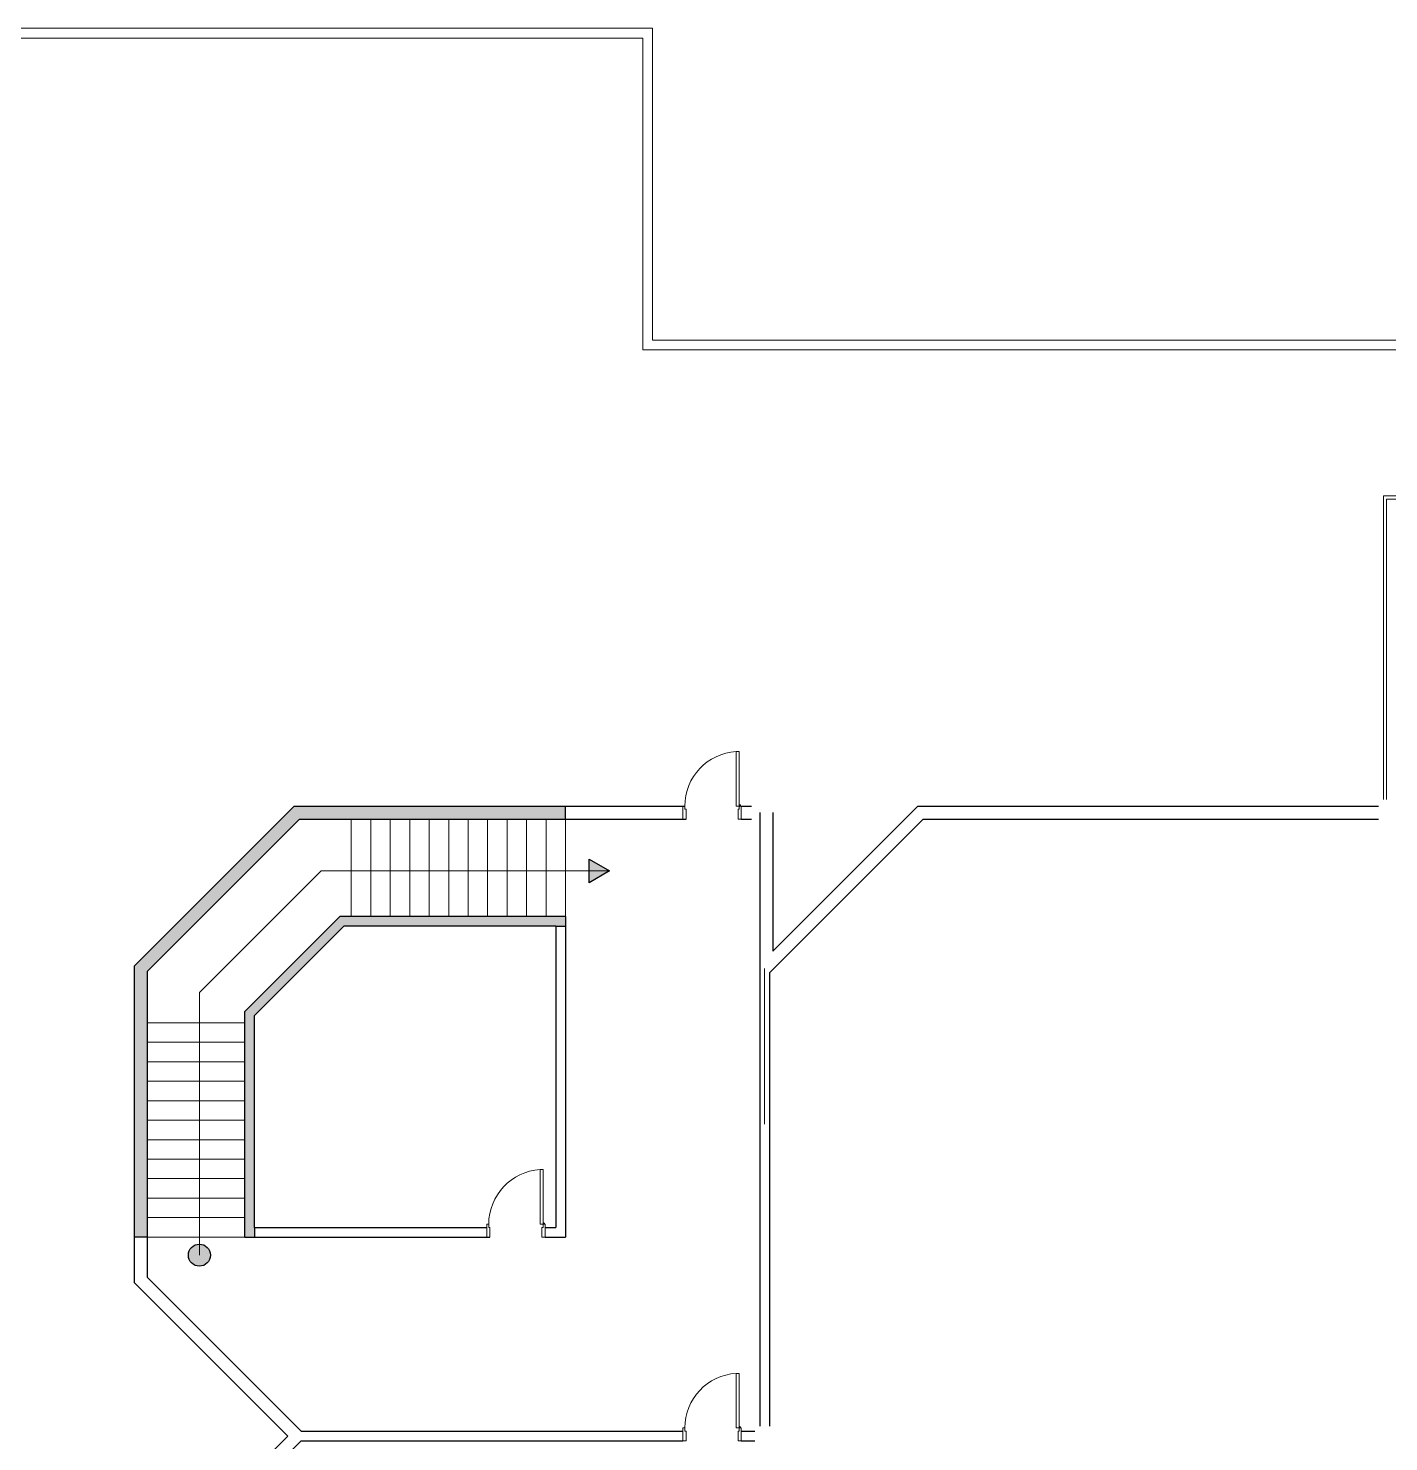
# Model space of a CAD drawing. Extents: x -1451 to 148, y -12854 to 856.
# Drawn here: x 44.47 to 65.41, y 377.31 to 399.07 of the extents above; entities that cross this region are included whole.
import ezdxf

# ---------------------------------------------------------------- set-up
doc = ezdxf.new("R2010")
doc.units = 0
doc.header["$LTSCALE"] = 0.15
doc.layers.add('0 sockets', color=252, linetype='Continuous')
doc.layers.add('d1', color=252, linetype='Continuous')
for name, color, linetype, lineweight in [('anal', 252, 'Continuous', 20), ('DOOR', 252, 'Continuous', 20), ('elev', 252, 'Continuous', 9), ('wall', 252, 'Continuous', 30)]:
    doc.layers.add(name, color=color, linetype=linetype, lineweight=lineweight)

# ---------------------------------------------------------------- blocks, each defined once
blk = doc.blocks.new('ARCH')
at = {"layer": 'd1'}
for points in [[(53.414, 386.1), (53.1, 386.281), (53.1, 385.919)], [(47.27, 380.185, 1), (46.93, 380.185, 1)]]:
    blk.add_hatch(color=256, dxfattribs=at).paths.add_polyline_path(points)
at = {"layer": 'wall'}
h = blk.add_hatch(color=256, dxfattribs=at)
h.paths.add_polyline_path([(52.737, 385.4), (49.263, 385.4), (47.8, 383.937), (47.8, 380.463), (47.95, 380.463), (47.95, 380.613), (47.95, 383.875), (49.325, 385.25), (52.587, 385.25), (52.737, 385.25)])
h.paths.add_polyline_path([(52.737, 387.1), (48.559, 387.1), (48.459, 387), (52.737, 387)])
h.paths.add_polyline_path([(52.737, 387), (48.459, 387), (46.4, 384.941), (46.4, 384.659), (48.641, 386.9), (52.737, 386.9)])
h.paths.add_polyline_path([(46.3, 384.559), (46.4, 384.659), (46.4, 384.941), (46.1, 384.641), (46.1, 380.463), (46.3, 380.463)])
at = {"layer": 'anal'}
for p, q in [((43.725, 399.075), (54.075, 399.075)), ((43.875, 398.925), (53.925, 398.925)), ((53.925, 394.125), (53.925, 398.925)), ((54.075, 394.275), (54.075, 399.075)), ((65.925, 394.125), (53.925, 394.125)), ((65.925, 394.275), (54.075, 394.275)), ((65.325, 391.875), (65.325, 387.2)), ((69.275, 391.875), (65.325, 391.875)), ((65.375, 391.825), (65.375, 387.2)), ((69.275, 391.825), (65.375, 391.825)), ((65.375, 389.525), (65.375, 387.2)), ((55.8, 382.2), (55.8, 384.6)), ((55.8, 382.2), (55.8, 384.6)), ((55.8, 382.2), (55.8, 384.6)), ((55.8, 382.2), (55.8, 384.6)), ((55.8, 382.2), (55.8, 384.6)), ((55.8, 382.2), (55.8, 384.6)), ((55.8, 382.2), (55.8, 384.6)), ((55.8, 382.2), (55.8, 384.6)), ((55.8, 382.2), (55.8, 384.6)), ((55.8, 382.2), (55.8, 384.6)), ((55.8, 382.2), (55.8, 384.6)), ((55.8, 382.2), (55.8, 384.6)), ((55.8, 382.2), (55.8, 384.6)), ((55.8, 382.2), (55.8, 384.6)), ((55.8, 382.2), (55.8, 384.6)), ((55.8, 382.2), (55.8, 384.6)), ((55.8, 382.2), (55.8, 384.6)), ((55.8, 382.2), (55.8, 384.6))]:
    blk.add_line(p, q, dxfattribs=at)
at = {"layer": 'd1'}
blk.add_lwpolyline([(53.414, 386.1), (53.1, 385.919), (53.1, 386.281)], close=True, dxfattribs=at)
blk.add_circle((47.1, 380.185), 0.17, dxfattribs=at)
at = {"layer": 'DOOR'}
for p, q in [((55.363, 387.94), (55.363, 387.1)), ((55.411, 387.94), (55.363, 387.94)), ((55.411, 387.1), (55.411, 387.94)), ((54.541, 387.1), (54.541, 386.9)), ((54.571, 387.1), (54.541, 387.1)), ((54.571, 387.05), (54.571, 387.1)), ((54.591, 387.05), (54.571, 387.05)), ((54.591, 386.9), (54.591, 387.05)), ((55.363, 387.1), (55.411, 387.1)), ((55.391, 387.05), (55.411, 387.05)), ((55.391, 386.9), (55.391, 387.05)), ((55.411, 387.05), (55.411, 387.1)), ((55.411, 387.1), (55.421, 387.1)), ((55.421, 387.1), (55.441, 387.1)), ((55.441, 387.1), (55.441, 386.9)), ((54.541, 386.9), (54.591, 386.9)), ((55.441, 386.9), (55.391, 386.9)), ((52.344, 381.503), (52.344, 380.663)), ((52.393, 381.503), (52.344, 381.503)), ((52.393, 380.663), (52.393, 381.503)), ((51.523, 380.663), (51.523, 380.463)), ((51.553, 380.663), (51.523, 380.663)), ((51.553, 380.613), (51.553, 380.663)), ((52.344, 380.663), (52.393, 380.663)), ((52.393, 380.613), (52.393, 380.663)), ((52.393, 380.663), (52.423, 380.663)), ((52.423, 380.663), (52.423, 380.463)), ((51.523, 380.463), (51.573, 380.463)), ((51.573, 380.613), (51.553, 380.613)), ((51.573, 380.463), (51.573, 380.613)), ((52.373, 380.613), (52.393, 380.613)), ((52.373, 380.463), (52.373, 380.613)), ((52.423, 380.463), (52.373, 380.463)), ((55.411, 378.365), (55.363, 378.365)), ((55.363, 378.365), (55.363, 377.525)), ((55.411, 377.525), (55.411, 378.365)), ((54.571, 377.525), (54.541, 377.525)), ((54.541, 377.525), (54.541, 377.325)), ((54.571, 377.475), (54.571, 377.525)), ((54.591, 377.475), (54.571, 377.475)), ((54.591, 377.325), (54.591, 377.475)), ((55.363, 377.525), (55.411, 377.525)), ((55.391, 377.325), (55.391, 377.475)), ((55.391, 377.475), (55.411, 377.475)), ((55.411, 377.525), (55.441, 377.525)), ((55.411, 377.475), (55.411, 377.525)), ((55.441, 377.525), (55.441, 377.325)), ((54.541, 377.325), (54.591, 377.325)), ((55.441, 377.325), (55.391, 377.325))]:
    blk.add_line(p, q, dxfattribs=at)
for centre in [(55.421, 387.11), (52.403, 380.673), (55.421, 377.535)]:
    blk.add_circle(centre, 0.01, dxfattribs=at)
for centre in [(55.416, 387.097), (52.398, 380.659), (55.416, 377.522)]:
    blk.add_arc(centre, 0.845, 93.6111, 179.7782, dxfattribs=at)
at = {"layer": 'elev'}
for p, q in [((49.437, 385.4), (49.437, 386.9)), ((49.737, 385.4), (49.737, 386.9)), ((50.037, 385.4), (50.037, 386.9)), ((50.337, 385.4), (50.337, 386.9)), ((50.637, 385.4), (50.637, 386.9)), ((50.937, 385.4), (50.937, 386.9)), ((51.237, 385.4), (51.237, 386.9)), ((51.537, 385.4), (51.537, 386.9)), ((51.837, 385.4), (51.837, 386.9)), ((52.137, 385.4), (52.137, 386.9)), ((52.437, 385.4), (52.437, 386.9)), ((52.737, 385.4), (52.737, 386.9)), ((48.973, 386.1), (47.1, 384.227)), ((53.4, 386.1), (48.973, 386.1)), ((47.1, 380.185), (47.1, 384.227)), ((47.8, 383.763), (46.3, 383.763)), ((47.8, 383.463), (46.3, 383.463)), ((47.8, 383.163), (46.3, 383.163)), ((47.8, 382.863), (46.3, 382.863)), ((47.8, 382.563), (46.3, 382.563)), ((47.8, 382.263), (46.3, 382.263)), ((47.8, 381.963), (46.3, 381.963)), ((47.8, 381.663), (46.3, 381.663)), ((47.8, 381.363), (46.3, 381.363)), ((47.8, 381.063), (46.3, 381.063)), ((47.8, 380.763), (46.3, 380.763)), ((47.8, 380.463), (46.3, 380.463))]:
    blk.add_line(p, q, dxfattribs=at)
at = {"layer": 'wall'}
for p, q in [((46.1, 384.641), (48.559, 387.1)), ((48.559, 387.1), (54.571, 387.1)), ((52.737, 386.9), (52.737, 387.1)), ((55.411, 387.1), (55.421, 387.1)), ((55.441, 387.1), (55.6, 387.1)), ((55.725, 387), (55.725, 384.6)), ((55.925, 384.866), (58.159, 387.1)), ((55.925, 387), (55.925, 384.866)), ((58.159, 387.1), (65.25, 387.1)), ((46.3, 384.559), (48.641, 386.9)), ((48.641, 386.9), (54.591, 386.9)), ((55.441, 386.9), (55.6, 386.9)), ((55.875, 384.534), (58.241, 386.9)), ((58.241, 386.9), (65.25, 386.9)), ((49.263, 385.4), (47.8, 383.937)), ((49.325, 385.25), (47.95, 383.875)), ((52.737, 385.4), (49.263, 385.4)), ((52.587, 385.25), (49.325, 385.25)), ((52.587, 385.25), (52.587, 380.613)), ((52.587, 385.25), (52.737, 385.25)), ((52.737, 385.4), (52.737, 380.463)), ((46.1, 379.759), (46.1, 384.641)), ((46.3, 379.841), (46.3, 384.559)), ((55.725, 384.666), (55.725, 377.55)), ((55.875, 384.534), (55.875, 377.55)), ((47.8, 380.463), (47.8, 383.937)), ((47.95, 380.613), (47.95, 383.875)), ((46.3, 380.463), (46.1, 380.463)), ((47.8, 380.463), (51.573, 380.463)), ((47.95, 380.613), (51.523, 380.613)), ((47.95, 380.613), (47.95, 380.463)), ((52.423, 380.613), (52.587, 380.613)), ((52.423, 380.463), (52.737, 380.463)), ((48.459, 377.4), (46.1, 379.759)), ((48.666, 377.475), (46.3, 379.841)), ((46.2, 375.141), (48.459, 377.4)), ((48.666, 377.475), (54.541, 377.475)), ((55.441, 377.475), (55.65, 377.475)), ((46.275, 374.934), (48.666, 377.325)), ((48.666, 377.325), (54.541, 377.325)), ((55.441, 377.325), (55.65, 377.325))]:
    blk.add_line(p, q, dxfattribs=at)

msp = doc.modelspace()

# ---------------------------------------------------------------- block references
at = {"layer": '0 sockets', "color": 3}
msp.add_blockref('ARCH', (0, 0), dxfattribs=at)

doc.saveas('drawing.dxf')
